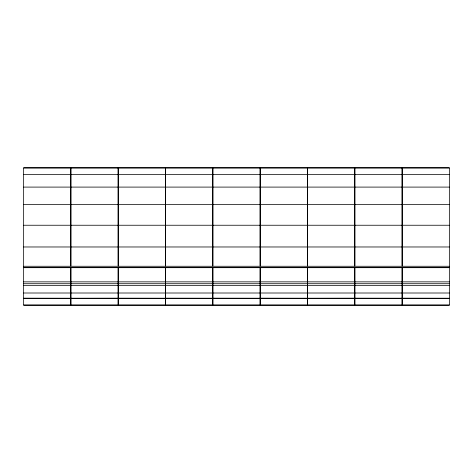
<?xml version="1.0" encoding="UTF-8"?>
<svg xmlns="http://www.w3.org/2000/svg" width="473" height="473" viewBox="0 0 473 473"><rect width="100%" height="100%" fill="white"/><g stroke="black" fill="none" stroke-linecap="round" stroke-linejoin="round"><path stroke-width="0.71" d="M23.65 167.945L70.743 167.945M70.974 167.945L118.067 167.945M118.303 167.945L165.39 167.945M165.627 167.945L212.72 167.945M212.956 167.945L260.044 167.945M260.28 167.945L307.373 167.945M307.61 167.945L354.697 167.945M354.933 167.945L402.026 167.945M402.257 167.945L449.35 167.945M23.65 174.419L70.743 174.419M70.974 174.419L118.067 174.419M118.303 174.419L165.39 174.419M165.627 174.419L212.72 174.419M212.956 174.419L260.044 174.419M260.28 174.419L307.373 174.419M307.61 174.419L354.697 174.419M354.933 174.419L402.026 174.419M402.257 174.419L449.35 174.419M23.65 187.095L70.743 187.095M70.974 187.095L118.067 187.095M118.303 187.095L165.39 187.095M165.627 187.095L212.72 187.095M212.956 187.095L260.044 187.095M260.28 187.095L307.373 187.095M307.61 187.095L354.697 187.095M354.933 187.095L402.026 187.095M402.257 187.095L449.35 187.095M23.65 204.608L70.743 204.608M70.974 204.608L118.067 204.608M118.303 204.608L165.39 204.608M165.627 204.608L212.72 204.608M212.956 204.608L260.044 204.608M260.28 204.608L307.373 204.608M307.61 204.608L354.697 204.608M354.933 204.608L402.026 204.608M402.257 204.608L449.35 204.608M23.65 225.243L70.743 225.243M70.974 225.243L118.067 225.243M118.303 225.243L165.39 225.243M165.627 225.243L212.72 225.243M212.956 225.243L260.044 225.243M260.28 225.243L307.373 225.243M307.61 225.243L354.697 225.243M354.933 225.243L402.026 225.243M402.257 225.243L449.35 225.243M23.65 246.977L70.743 246.977M70.974 246.977L118.067 246.977M118.303 246.977L165.39 246.977M165.627 246.977L212.72 246.977M212.956 246.977L260.044 246.977M260.28 246.977L307.373 246.977M307.61 246.977L354.697 246.977M354.933 246.977L402.026 246.977M402.257 246.977L449.35 246.977M23.65 266.264L70.743 266.264L70.743 167.82L23.65 167.82L23.65 305.18L70.743 305.18M449.35 266.264L402.257 266.264L402.257 167.82L449.35 167.82L449.35 305.18L402.257 305.18M23.65 267.422L70.743 267.422M70.974 267.422L118.067 267.422M118.303 267.422L165.39 267.422M165.627 267.422L212.72 267.422M212.956 267.422L260.044 267.422M260.28 267.422L307.373 267.422M307.61 267.422L354.697 267.422M354.933 267.422L402.026 267.422M402.257 267.422L449.35 267.422M23.65 267.688L70.743 267.688L70.743 298.067M449.35 267.688L402.257 267.688L402.257 298.067M23.65 281.855L70.743 281.855M70.974 281.855L118.067 281.855M118.303 281.855L165.39 281.855M165.627 281.855L212.72 281.855M212.956 281.855L260.044 281.855M260.28 281.855L307.373 281.855M307.61 281.855L354.697 281.855M354.933 281.855L402.026 281.855M402.257 281.855L449.35 281.855M23.65 283.717L70.743 283.717M70.974 283.717L118.067 283.717M118.303 283.717L165.39 283.717M165.627 283.717L212.72 283.717M212.956 283.717L260.044 283.717M260.28 283.717L307.373 283.717M307.61 283.717L354.697 283.717M354.933 283.717L402.026 283.717M402.257 283.717L449.35 283.717M23.65 285.349L70.743 285.349M70.974 285.349L118.067 285.349M118.303 285.349L165.39 285.349M165.627 285.349L212.72 285.349M212.956 285.349L260.044 285.349M260.28 285.349L307.373 285.349M307.61 285.349L354.697 285.349M354.933 285.349L402.026 285.349M402.257 285.349L449.35 285.349M23.65 293.006L70.743 293.006M70.974 293.006L118.067 293.006M118.303 293.006L165.39 293.006M165.627 293.006L212.72 293.006M212.956 293.006L260.044 293.006M260.28 293.006L307.373 293.006M307.61 293.006L354.697 293.006M354.933 293.006L402.026 293.006M402.257 293.006L449.35 293.006M23.65 298.167L70.743 298.221M70.974 298.221L118.067 298.167L118.067 305.055L70.974 305.055L70.974 298.167M165.39 298.221L118.303 298.167L118.303 305.055L165.39 305.055L165.39 298.167M212.72 298.221L165.627 298.167L165.627 305.055L212.72 305.055L212.72 298.167M260.044 298.221L212.956 298.167L212.956 305.055L260.044 305.055L260.044 298.167M307.373 298.221L260.28 298.167L260.28 305.055L307.373 305.055L307.373 298.167M307.61 298.221L354.697 298.167L354.697 305.055L307.61 305.055L307.61 298.167M402.026 298.221L354.933 298.167L354.933 305.055L402.026 305.055L402.026 298.167M449.35 298.221L402.257 298.167L402.257 305.055L449.35 305.055M23.65 298.629L70.743 298.629M70.974 298.629L118.067 298.629M118.303 298.629L165.39 298.629M165.627 298.629L212.72 298.629M212.956 298.629L260.044 298.629M260.28 298.629L307.373 298.629M307.61 298.629L354.697 298.629M354.933 298.629L402.026 298.629M402.257 298.629L449.35 298.629M23.65 305.055L70.743 305.055L70.743 298.167M70.974 305.18L118.067 305.18M118.303 305.18L165.39 305.18M165.627 305.18L212.72 305.18M212.956 305.18L260.044 305.18M260.28 305.18L307.373 305.18M307.61 305.18L354.697 305.18M354.933 305.18L402.026 305.18M402.026 298.067L402.026 267.688L354.933 267.688L354.933 298.067M354.697 298.067L354.697 267.688L307.61 267.688L307.61 298.067M307.373 298.067L307.373 267.688L260.28 267.688L260.28 298.067M260.044 298.067L260.044 267.688L212.956 267.688L212.956 298.067M212.72 298.067L212.72 267.688L165.627 267.688L165.627 298.067M165.39 298.067L165.39 267.688L118.303 267.688L118.303 298.067M118.067 298.067L118.067 267.688L70.974 267.688L70.974 298.067M118.067 167.82L70.974 167.82L70.974 266.264L118.067 266.264L118.067 167.82M165.39 167.82L118.303 167.82L118.303 266.264L165.39 266.264L165.39 167.82M212.72 167.82L165.627 167.82L165.627 266.264L212.72 266.264L212.72 167.82M260.044 167.82L212.956 167.82L212.956 266.264L260.044 266.264L260.044 167.82M307.373 167.82L260.28 167.82L260.28 266.264L307.373 266.264L307.373 167.82M354.697 167.82L307.61 167.82L307.61 266.264L354.697 266.264L354.697 167.82M402.026 167.82L354.933 167.82L354.933 266.264L402.026 266.264L402.026 167.82"/></g></svg>
